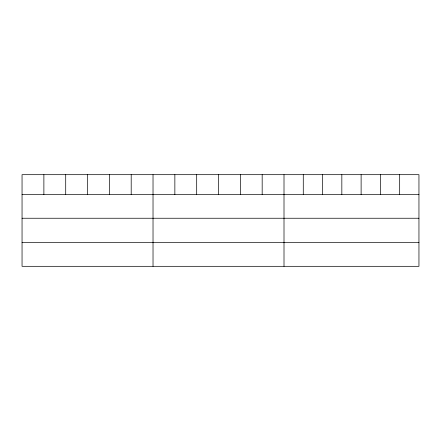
<?xml version="1.0" encoding="UTF-8"?>
<svg xmlns="http://www.w3.org/2000/svg" width="441" height="441" viewBox="0 0 441 441"><rect width="100%" height="100%" fill="white"/><g stroke="black" fill="none" stroke-linecap="round" stroke-linejoin="round"><path stroke-width="0.66" d="M418.95 194.564L418.95 266.32L22.05 266.32L22.05 174.68L418.95 174.68L418.95 194.564L22.05 194.564M22.05 218.245L418.95 218.245M22.05 242.638L418.95 242.638M399.673 174.68L399.673 194.564M380.396 174.68L380.396 194.564M361.118 174.68L361.118 194.564M341.836 174.68L341.836 194.564M322.558 174.68L322.558 194.564M303.281 174.68L303.281 194.564M284.004 174.68L284.004 266.32M262.175 174.68L262.175 194.564M240.345 174.68L240.345 194.564M218.516 174.68L218.516 194.564M196.686 174.68L196.686 194.564M174.857 174.68L174.857 194.564M153.027 174.68L153.027 266.32M131.197 174.68L131.197 194.564M109.368 174.68L109.368 194.564M87.539 174.68L87.539 194.564M65.709 174.68L65.709 194.564M43.88 174.68L43.88 194.564"/></g></svg>
